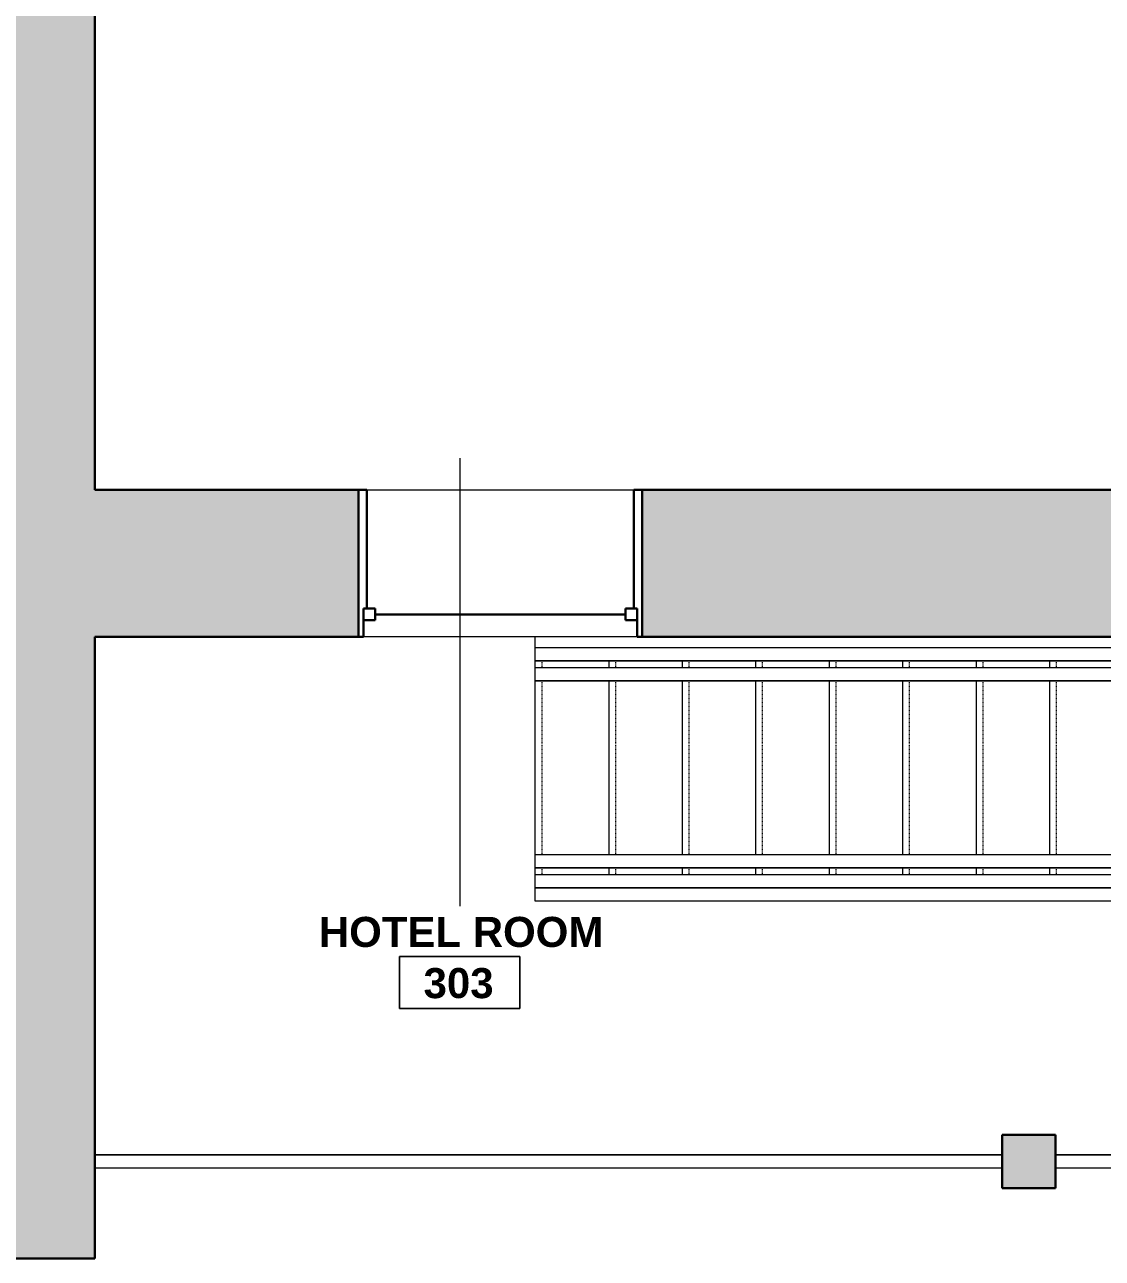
# Model space of a CAD drawing. Header units: inches. Extents: x -1176 to 1474, y -2632 to 978.
# Drawn here: x 470.3 to 631.7, y -1.2 to 183.6 of the extents above; entities that cross this region are included whole.
import ezdxf

# ---------------------------------------------------------------- set-up
doc = ezdxf.new("R2010")
doc.units = ezdxf.units.IN
doc.header["$MEASUREMENT"] = 0
doc.linetypes.add('Overhead 1_16_', pattern=[0.101562, 0.0625, -0.039062])
for name, color, linetype, lineweight in [('A-AREA-IDEN', 2, 'Continuous', 9), ('A-COLS', 52, 'Continuous', 18), ('A-FLOR', 192, 'Continuous', 18), ('A-FLOR-HRAL', 11, 'Continuous', 18), ('A-GLAZ', 151, 'Continuous', 18), ('A-WALL', 113, 'Continuous', 18), ('A-WALL-PATT', 111, 'Continuous', 18), ('S-STRS', 31, 'Continuous', 18)]:
    doc.layers.add(name, color=color, linetype=linetype, lineweight=lineweight)
doc.styles.add('Swis721 Lt BT_B', font='', dxfattribs={"height": 4.5})
doc.styles.get('Swis721 Lt BT_B').set_extended_font_data('Swis721 Lt BT', bold=True)

# ---------------------------------------------------------------- blocks, each defined once
blk = doc.blocks.new('Top Rail Type - Top Rail_Internal_-5005397-3rd Floor Construction')
at = {"layer": 'A-FLOR-HRAL', "lineweight": 9}
for p, q in [((546.74, 56.3), (777.74, 56.3)), ((777.74, 54.3), (546.74, 54.3))]:
    blk.add_line(p, q, dxfattribs=at)
blk = doc.blocks.new('Top Rail Type - Top Rail_Internal_-V1-3rd Floor Construction')
at = {"layer": 'A-FLOR-HRAL', "lineweight": 9}
for p, q in [((546.74, 56.3), (777.74, 56.3)), ((546.74, 54.3), (777.74, 54.3))]:
    blk.add_line(p, q, dxfattribs=at)
blk = doc.blocks.new('Handrail Type - Handrail_Internal_-5005408-3rd Floor Construction')
at = {"layer": 'A-FLOR-HRAL', "lineweight": 9}
for p, q in [((546.74, 59.3), (777.74, 59.3)), ((777.74, 57.3), (546.74, 57.3))]:
    blk.add_line(p, q, dxfattribs=at)
blk = doc.blocks.new('Handrail Type - Handrail_Internal_-V2-3rd Floor Construction')
at = {"layer": 'A-FLOR-HRAL', "lineweight": 9}
for p, q in [((546.74, 59.3), (777.74, 59.3)), ((546.74, 57.3), (777.74, 57.3))]:
    blk.add_line(p, q, dxfattribs=at)
blk = doc.blocks.new('Top Rail Type - Top Rail_Internal_-5005419-3rd Floor Construction')
at = {"layer": 'A-FLOR-HRAL', "lineweight": 9}
for p, q in [((546.74, 90.3), (777.74, 90.3)), ((777.74, 88.3), (546.74, 88.3))]:
    blk.add_line(p, q, dxfattribs=at)
blk = doc.blocks.new('Top Rail Type - Top Rail_Internal_-V3-3rd Floor Construction')
at = {"layer": 'A-FLOR-HRAL', "lineweight": 9}
for p, q in [((546.74, 90.3), (777.74, 90.3)), ((546.74, 88.3), (777.74, 88.3))]:
    blk.add_line(p, q, dxfattribs=at)
blk = doc.blocks.new('Handrail Type - Handrail_Internal_-5005430-3rd Floor Construction')
at = {"layer": 'A-FLOR-HRAL', "lineweight": 9}
for p, q in [((546.74, 87.3), (777.74, 87.3)), ((777.74, 85.3), (546.74, 85.3))]:
    blk.add_line(p, q, dxfattribs=at)
blk = doc.blocks.new('Handrail Type - Handrail_Internal_-V4-3rd Floor Construction')
at = {"layer": 'A-FLOR-HRAL', "lineweight": 9}
for p, q in [((546.74, 87.3), (777.74, 87.3)), ((546.74, 85.3), (777.74, 85.3))]:
    blk.add_line(p, q, dxfattribs=at)
blk = doc.blocks.new('Top Rail Type - Top Rail_Internal_-6920603-3rd Floor Construction')
at = {"layer": 'A-FLOR-HRAL', "lineweight": 9}
for p, q in [((480.78, 14.32), (616.64, 14.32)), ((624.64, 14.32), (764.5, 14.32)), ((616.64, 12.32), (480.78, 12.32)), ((764.5, 12.32), (624.64, 12.32))]:
    blk.add_line(p, q, dxfattribs=at)
blk = doc.blocks.new('Top Rail Type - Top Rail_Internal_-V5-3rd Floor Construction')
at = {"layer": 'A-FLOR-HRAL', "lineweight": 9}
for p, q in [((616.64, 14.32), (480.78, 14.32)), ((764.5, 14.32), (624.64, 14.32)), ((616.64, 12.32), (480.78, 12.32)), ((764.5, 12.32), (624.64, 12.32))]:
    blk.add_line(p, q, dxfattribs=at)
blk = doc.blocks.new('Double Hung - side window 3_ 6_5_ x 5_ 6_ 2-5312470-3rd Floor Construction')
at = {"layer": 'A-GLAZ', "color": 8, "lineweight": 30}
for p, q in [((-21.25, 11), (-20.5, 11)), ((-20.5, 6.75), (-20.5, 11)), ((20.5, 6.75), (20.5, 11)), ((21.25, 11), (20.5, 11)), ((-20.5, 8.5), (-20.5, 6.75)), ((-20.5, 8.5), (-18.75, 8.5)), ((-18.75, 8.5), (-18.75, 6.75)), ((-18.75, 7.625), (18.75, 7.625)), ((18.75, 8.5), (18.75, 6.75)), ((20.5, 8.5), (18.75, 8.5)), ((20.5, 8.5), (20.5, 6.75)), ((-20.5, 6.75), (-18.75, 6.75)), ((-20.5, 6.75), (-20, 6.75)), ((-20, -11), (-20, 6.75)), ((20.5, 6.75), (18.75, 6.75)), ((20, 6.75), (20.5, 6.75)), ((20, 6.75), (20, -11)), ((-20, -11), (-21.25, -11)), ((20, -11), (21.25, -11))]:
    blk.add_line(p, q, dxfattribs=at)
blk = doc.blocks.new('Room Tag - Room Name and Number-3379422-3rd Floor Construction')
at = {"layer": 'A-AREA-IDEN'}
for p, q in [((-0.1881, -0.1636), (-0.1881, -0.0018)), ((-0.1881, -0.0018), (0.1869, -0.0018)), ((0.1869, -0.0018), (-0.1881, -0.0018)), ((-0.1881, -0.0018), (-0.1881, -0.1636)), ((0.1869, -0.0018), (0.1869, -0.1636)), ((0.1869, -0.1636), (0.1869, -0.0018)), ((0.1869, -0.1636), (-0.1881, -0.1636)), ((-0.1881, -0.1636), (0.1869, -0.1636))]:
    blk.add_line(p, q, dxfattribs=at)

msp = doc.modelspace()

# ---------------------------------------------------------------- hatches: boundary and pattern name
at = {"layer": 'A-COLS'}
msp.add_hatch(color=250, dxfattribs=at).paths.add_polyline_path([(616.64, 9.32), (624.64, 9.32), (624.64, 17.32), (616.64, 17.32)], flags=0)
at = {"layer": 'A-WALL-PATT'}
for points in [[(480.78, -1.17), (480.78, 814.52), (464.28, 814.52), (464.28, -1.17)], [(480.78, 91.89), (495.15, 91.89), (495.15, 113.89), (480.78, 113.89)]]:
    msp.add_hatch(color=250, dxfattribs=at).paths.add_polyline_path(points, flags=0)
h = msp.add_hatch(color=250, dxfattribs=at)
h.paths.add_polyline_path([(1182.52, 91.89), (1263.74, 91.89), (1263.74, 113.89), (1161.83, 113.89), (1161.83, 91.89)], flags=0)
h.paths.add_polyline_path([(1329.15, 91.89), (1329.15, 113.89), (1290.24, 113.89), (1290.24, 91.89)], flags=0)
h.paths.add_polyline_path([(635.43, 91.89), (635.43, 113.89), (562.75, 113.89), (562.75, 91.89), (584.42, 91.89)], flags=0)
h.paths.add_polyline_path([(677.93, 91.89), (756.84, 91.89), (756.84, 113.89), (677.93, 113.89)], flags=0)
h.paths.add_polyline_path([(495.15, 91.89), (520.25, 91.89), (520.25, 113.89), (495.15, 113.89)], flags=0)
h.paths.add_polyline_path([(799.34, 91.89), (848.01, 91.89), (848.01, 113.89), (799.34, 113.89)], flags=0)
h.paths.add_polyline_path([(1120.9, 91.89), (1120.9, 113.89), (1049.4, 113.89), (1049.4, 91.89)], flags=0)
h.paths.add_polyline_path([(1006.9, 91.89), (1006.9, 113.89), (966.34, 113.89), (966.34, 91.89)], flags=0)
h.paths.add_polyline_path([(923.84, 91.89), (923.84, 113.89), (890.51, 113.89), (890.51, 91.89)], flags=0)

# ---------------------------------------------------------------- linework, layer by layer
at = {"layer": 'A-AREA-IDEN'}
msp.add_line((535.46, 118.66), (535.46, 51.58), dxfattribs=at)
at = {"layer": 'A-COLS', "color": 8, "lineweight": 30}
for p, q in [((624.64, 17.32), (616.64, 17.32)), ((616.64, 17.32), (616.64, 9.32)), ((624.64, 9.32), (624.64, 17.32)), ((616.64, 9.32), (624.64, 9.32))]:
    msp.add_line(p, q, dxfattribs=at)
at = {"layer": 'A-FLOR'}
for p, q in [((546.74, 52.3), (546.74, 91.89)), ((773.81, 52.3), (546.74, 52.3))]:
    msp.add_line(p, q, dxfattribs=at)
at = {"layer": 'A-WALL', "color": 8, "lineweight": 30}
for p, q in [((480.78, 405.05), (480.78, 113.89)), ((520.25, 113.89), (480.78, 113.89)), ((520.25, 91.89), (520.25, 113.89)), ((562.75, 91.89), (562.75, 113.89)), ((562.75, 113.89), (635.43, 113.89)), ((520.25, 91.89), (480.78, 91.89)), ((480.78, 91.89), (480.78, -1.17)), ((562.75, 91.89), (635.43, 91.89)), ((480.78, -1.17), (1.72, -1.17))]:
    msp.add_line(p, q, dxfattribs=at)
at = {"layer": 'A-WALL', "lineweight": 9}
for p, q in [((520.25, 113.89), (562.75, 113.89)), ((562.75, 91.89), (520.25, 91.89))]:
    msp.add_line(p, q, dxfattribs=at)
at = {"layer": 'S-STRS', "linetype": 'Overhead 1_16_', "lineweight": 9}
for p, q in [((547.74, 88.3), (547.74, 87.3)), ((558.74, 88.3), (558.74, 87.3)), ((569.74, 88.3), (569.74, 87.3)), ((580.74, 88.3), (580.74, 87.3)), ((591.74, 88.3), (591.74, 87.3)), ((602.74, 88.3), (602.74, 87.3)), ((613.74, 88.3), (613.74, 87.3)), ((624.74, 88.3), (624.74, 87.3)), ((547.74, 85.3), (547.74, 59.3)), ((558.74, 85.3), (558.74, 59.3)), ((569.74, 85.3), (569.74, 59.3)), ((580.74, 85.3), (580.74, 59.3)), ((591.74, 85.3), (591.74, 59.3)), ((602.74, 85.3), (602.74, 59.3)), ((613.74, 85.3), (613.74, 59.3)), ((624.74, 85.3), (624.74, 59.3)), ((547.74, 57.3), (547.74, 56.3)), ((558.74, 57.3), (558.74, 56.3)), ((569.74, 57.3), (569.74, 56.3)), ((580.74, 57.3), (580.74, 56.3)), ((591.74, 57.3), (591.74, 56.3)), ((602.74, 57.3), (602.74, 56.3)), ((613.74, 57.3), (613.74, 56.3)), ((624.74, 57.3), (624.74, 56.3))]:
    msp.add_line(p, q, dxfattribs=at)
at = {"layer": 'S-STRS', "lineweight": 9}
for p, q in [((557.74, 88.3), (557.74, 87.3)), ((568.74, 88.3), (568.74, 87.3)), ((579.74, 88.3), (579.74, 87.3)), ((590.74, 88.3), (590.74, 87.3)), ((601.74, 88.3), (601.74, 87.3)), ((612.74, 88.3), (612.74, 87.3)), ((623.74, 88.3), (623.74, 87.3)), ((557.74, 85.3), (557.74, 59.3)), ((568.74, 85.3), (568.74, 59.3)), ((579.74, 85.3), (579.74, 59.3)), ((590.74, 85.3), (590.74, 59.3)), ((601.74, 85.3), (601.74, 59.3)), ((612.74, 85.3), (612.74, 59.3)), ((623.74, 85.3), (623.74, 59.3)), ((557.74, 57.3), (557.74, 56.3)), ((568.74, 57.3), (568.74, 56.3)), ((579.74, 57.3), (579.74, 56.3)), ((590.74, 57.3), (590.74, 56.3)), ((601.74, 57.3), (601.74, 56.3)), ((612.74, 57.3), (612.74, 56.3)), ((623.74, 57.3), (623.74, 56.3))]:
    msp.add_line(p, q, dxfattribs=at)

# ---------------------------------------------------------------- block references
at = {"layer": 'A-AREA-IDEN', "xscale": 47.99999999999997, "yscale": 47.99999999999997, "zscale": 47.99999999999997}
msp.add_blockref('Room Tag - Room Name and Number-3379422-3rd Floor Construction', (535.46, 44.1), dxfattribs=at)
at = {"layer": 'A-FLOR-HRAL', "lineweight": 9}
for name in ['Top Rail Type - Top Rail_Internal_-6920603-3rd Floor Construction', 'Top Rail Type - Top Rail_Internal_-V5-3rd Floor Construction', 'Top Rail Type - Top Rail_Internal_-5005419-3rd Floor Construction', 'Top Rail Type - Top Rail_Internal_-V3-3rd Floor Construction', 'Handrail Type - Handrail_Internal_-5005430-3rd Floor Construction', 'Handrail Type - Handrail_Internal_-V4-3rd Floor Construction', 'Handrail Type - Handrail_Internal_-5005408-3rd Floor Construction', 'Handrail Type - Handrail_Internal_-V2-3rd Floor Construction', 'Top Rail Type - Top Rail_Internal_-5005397-3rd Floor Construction', 'Top Rail Type - Top Rail_Internal_-V1-3rd Floor Construction']:
    msp.add_blockref(name, (0, 0), dxfattribs=at)
at = {"layer": 'A-GLAZ', "rotation": 180}
msp.add_blockref('Double Hung - side window 3_ 6_5_ x 5_ 6_ 2-5312470-3rd Floor Construction', (541.5, 102.89), dxfattribs=at)

# ---------------------------------------------------------------- texts
at = {"layer": 'A-AREA-IDEN', "char_height": 4.5, "attachment_point": 1, "style": 'Swis721 Lt BT_B'}
for s, insert, width in [('HOTEL ROOM', (514.33, 49.96), 51.0555), ('303', (530.01, 42.3), 12.726)]:
    msp.add_mtext(s, dxfattribs=dict(at, insert=insert, width=width))

doc.saveas('drawing.dxf')
